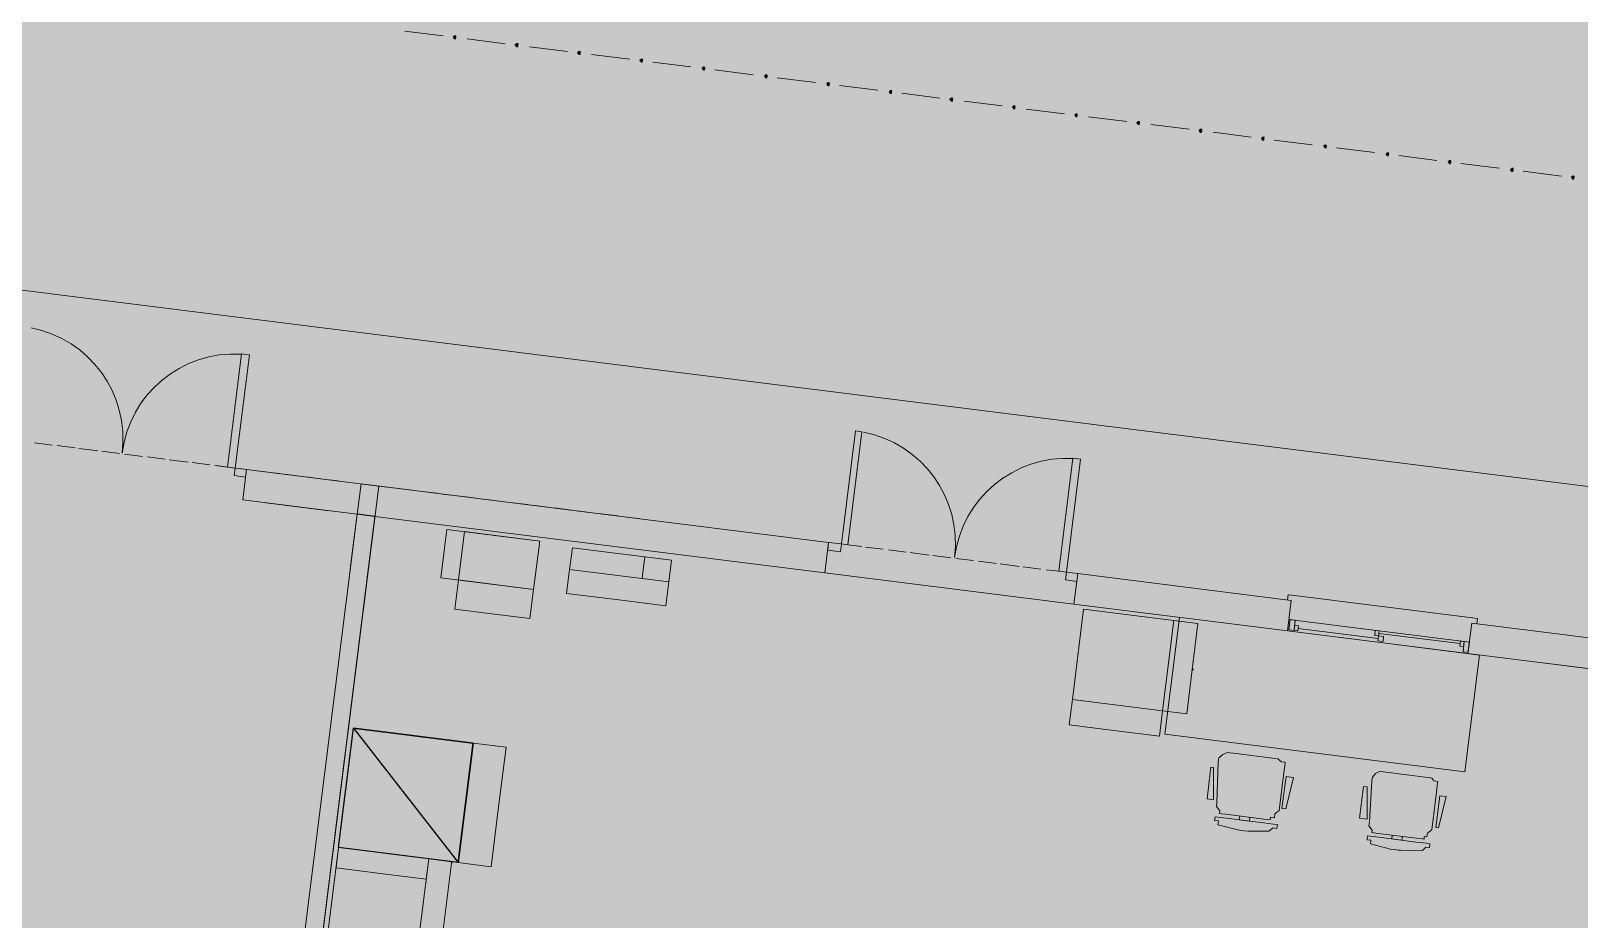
# Model space of a CAD drawing. Header units: metres. Extents: x -4 to 509425, y 7549 to 4732445.
# Drawn here: x 475981.76 to 475991.99, y 4719712.29 to 4719718.17 of the extents above; entities that cross this region are included whole.
import ezdxf

# ---------------------------------------------------------------- set-up
doc = ezdxf.new("R2010")
doc.units = ezdxf.units.M
doc.header["$LTSCALE"] = 0.01
doc.header["$MEASUREMENT"] = 0
doc.layers.get('0').update_dxf_attribs({"lineweight": 0})
doc.layers.add('_SUBESTACIÓN', color=1, linetype='Continuous')
doc.layers.add('SUBESTACION LA VID', color=253, linetype='Continuous')

# ---------------------------------------------------------------- blocks, each defined once
blk = doc.blocks.new('A$Cfff6051d')
at = {"layer": 'SUBESTACION LA VID', "transparency": 33554687}
h = blk.add_hatch(color=256, dxfattribs=at)
h.dxf.hatch_style = 2
h.paths.add_polyline_path([(475984.564, 4719718.122), (475984.565, 4719718.131), (475984.556, 4719718.132), (475984.547, 4719718.124), (475984.554, 4719718.115), (475984.563, 4719718.114)])
h = blk.add_hatch(color=256, dxfattribs=at)
h.dxf.hatch_style = 2
h.paths.add_polyline_path([(475984.975, 4719718.071), (475984.976, 4719718.079), (475984.968, 4719718.08), (475984.958, 4719718.073), (475984.966, 4719718.063), (475984.974, 4719718.062)])
h = blk.add_hatch(color=256, dxfattribs=at)
h.dxf.hatch_style = 2
h.paths.add_polyline_path([(475985.387, 4719718.019), (475985.388, 4719718.028), (475985.38, 4719718.029), (475985.37, 4719718.021), (475985.377, 4719718.012), (475985.386, 4719718.011)])
h = blk.add_hatch(color=256, dxfattribs=at)
h.dxf.hatch_style = 2
h.paths.add_polyline_path([(475985.799, 4719717.968), (475985.8, 4719717.976), (475985.791, 4719717.977), (475985.782, 4719717.97), (475985.789, 4719717.96), (475985.797, 4719717.959)])
h = blk.add_hatch(color=256, dxfattribs=at)
h.dxf.hatch_style = 2
h.paths.add_polyline_path([(475986.21, 4719717.916), (475986.211, 4719717.924), (475986.203, 4719717.925), (475986.193, 4719717.918), (475986.201, 4719717.909), (475986.209, 4719717.908)])
h = blk.add_hatch(color=256, dxfattribs=at)
h.dxf.hatch_style = 2
h.paths.add_polyline_path([(475986.622, 4719717.864), (475986.623, 4719717.873), (475986.614, 4719717.874), (475986.605, 4719717.866), (475986.612, 4719717.857), (475986.621, 4719717.856)])
h = blk.add_hatch(color=256, dxfattribs=at)
h.dxf.hatch_style = 2
h.paths.add_polyline_path([(475987.033, 4719717.813), (475987.034, 4719717.821), (475987.026, 4719717.822), (475987.017, 4719717.815), (475987.024, 4719717.805), (475987.032, 4719717.804)])
h = blk.add_hatch(color=256, dxfattribs=at)
h.dxf.hatch_style = 2
h.paths.add_polyline_path([(475987.445, 4719717.761), (475987.446, 4719717.77), (475987.438, 4719717.771), (475987.428, 4719717.763), (475987.436, 4719717.754), (475987.444, 4719717.753)])
h = blk.add_hatch(color=256, dxfattribs=at)
h.dxf.hatch_style = 2
h.paths.add_polyline_path([(475987.848, 4719717.711), (475987.849, 4719717.719), (475987.841, 4719717.72), (475987.831, 4719717.713), (475987.839, 4719717.703), (475987.847, 4719717.702)])
h = blk.add_hatch(color=256, dxfattribs=at)
h.dxf.hatch_style = 2
h.paths.add_polyline_path([(475988.26, 4719717.659), (475988.261, 4719717.667), (475988.252, 4719717.668), (475988.243, 4719717.661), (475988.25, 4719717.652), (475988.259, 4719717.651)])
h = blk.add_hatch(color=256, dxfattribs=at)
h.dxf.hatch_style = 2
h.paths.add_polyline_path([(475988.671, 4719717.607), (475988.672, 4719717.616), (475988.664, 4719717.617), (475988.655, 4719717.609), (475988.662, 4719717.6), (475988.67, 4719717.599)])
h = blk.add_hatch(color=256, dxfattribs=at)
h.dxf.hatch_style = 2
h.paths.add_polyline_path([(475989.083, 4719717.556), (475989.084, 4719717.564), (475989.076, 4719717.565), (475989.066, 4719717.558), (475989.074, 4719717.548), (475989.082, 4719717.547)])
h = blk.add_hatch(color=256, dxfattribs=at)
h.dxf.hatch_style = 2
h.paths.add_polyline_path([(475989.495, 4719717.504), (475989.496, 4719717.513), (475989.487, 4719717.514), (475989.478, 4719717.506), (475989.485, 4719717.497), (475989.494, 4719717.496)])
h = blk.add_hatch(color=256, dxfattribs=at)
h.dxf.hatch_style = 2
h.paths.add_polyline_path([(475989.906, 4719717.453), (475989.907, 4719717.461), (475989.899, 4719717.462), (475989.889, 4719717.455), (475989.897, 4719717.445), (475989.905, 4719717.444)])
h = blk.add_hatch(color=256, dxfattribs=at)
h.dxf.hatch_style = 2
h.paths.add_polyline_path([(475990.318, 4719717.401), (475990.319, 4719717.409), (475990.311, 4719717.41), (475990.301, 4719717.403), (475990.308, 4719717.394), (475990.317, 4719717.393)])
h = blk.add_hatch(color=256, dxfattribs=at)
h.dxf.hatch_style = 2
h.paths.add_polyline_path([(475990.73, 4719717.349), (475990.731, 4719717.358), (475990.722, 4719717.359), (475990.713, 4719717.351), (475990.72, 4719717.342), (475990.728, 4719717.341)])
h = blk.add_hatch(color=256, dxfattribs=at)
h.dxf.hatch_style = 2
h.paths.add_polyline_path([(475991.141, 4719717.298), (475991.142, 4719717.306), (475991.134, 4719717.307), (475991.124, 4719717.3), (475991.132, 4719717.29), (475991.14, 4719717.289)])
h = blk.add_hatch(color=256, dxfattribs=at)
h.dxf.hatch_style = 2
h.paths.add_polyline_path([(475991.553, 4719717.246), (475991.554, 4719717.255), (475991.545, 4719717.256), (475991.536, 4719717.248), (475991.543, 4719717.239), (475991.552, 4719717.238)])
h = blk.add_hatch(color=256, dxfattribs=at)
h.dxf.hatch_style = 2
h.paths.add_polyline_path([(475991.956, 4719717.196), (475991.957, 4719717.204), (475991.949, 4719717.205), (475991.939, 4719717.198), (475991.946, 4719717.188), (475991.955, 4719717.187)])
at = {"layer": 'SUBESTACION LA VID', "lineweight": 15}
for p, q in [((475984.48, 4719718.133), (475984.228, 4719718.164)), ((475984.891, 4719718.081), (475984.639, 4719718.113)), ((475985.303, 4719718.03), (475985.051, 4719718.061)), ((475985.715, 4719717.978), (475985.462, 4719718.01)), ((475986.118, 4719717.928), (475985.866, 4719717.959)), ((475986.529, 4719717.876), (475986.277, 4719717.908)), ((475986.941, 4719717.824), (475986.689, 4719717.856)), ((475987.353, 4719717.773), (475987.101, 4719717.804)), ((475987.764, 4719717.721), (475987.512, 4719717.753)), ((475988.176, 4719717.67), (475987.924, 4719717.701)), ((475988.587, 4719717.618), (475988.335, 4719717.649)), ((475988.999, 4719717.566), (475988.747, 4719717.598)), ((476069.786, 4719705.407), (475972.915, 4719717.552)), ((475989.411, 4719717.515), (475989.159, 4719717.546)), ((475989.822, 4719717.463), (475989.57, 4719717.495)), ((475990.225, 4719717.413), (475989.973, 4719717.444)), ((475990.637, 4719717.361), (475990.385, 4719717.393)), ((475991.049, 4719717.309), (475990.797, 4719717.341)), ((475991.46, 4719717.258), (475991.208, 4719717.289)), ((475991.872, 4719717.206), (475991.62, 4719717.238)), ((475983.308, 4719715.046), (475983.728, 4719714.993)), ((475983.908, 4719714.937), (475983.867, 4719714.609)), ((475984.026, 4719714.922), (475983.87, 4719713.679)), ((475985.317, 4719714.606), (475985.297, 4719714.447)), ((475985.991, 4719714.667), (475985.814, 4719714.689)), ((475985.079, 4719714.474), (475984.466, 4719714.551)), ((475984.583, 4719714.536), (475984.559, 4719714.343)), ((475987.004, 4719714.583), (475988.65, 4719714.376)), ((475992.262, 4719713.923), (475991.767, 4719713.986)), ((475988.64, 4719713.746), (475988.618, 4719713.578)), ((475989.236, 4719713.671), (475989.396, 4719713.651)), ((475983.79, 4719712.767), (475983.773, 4719712.633)), ((475984.386, 4719712.692), (475984.538, 4719712.673)), ((475984.58, 4719712.668), (475984.798, 4719712.641))]:
    blk.add_line(p, q, dxfattribs=at)
at = {"layer": 'SUBESTACION LA VID', "lineweight": 9}
for p, q in [((475981.779, 4719715.442), (475981.896, 4719715.428)), ((475981.93, 4719715.424), (475982.048, 4719715.409)), ((475982.073, 4719715.406), (475982.199, 4719715.39)), ((475982.224, 4719715.387), (475982.342, 4719715.372)), ((475982.375, 4719715.368), (475982.493, 4719715.353)), ((475982.527, 4719715.349), (475982.644, 4719715.334)), ((475982.669, 4719715.331), (475982.795, 4719715.315)), ((475982.821, 4719715.312), (475982.938, 4719715.297)), ((475982.972, 4719715.293), (475983.056, 4719715.282)), ((475983.106, 4719715.276), (475982.98, 4719715.292)), ((475983.249, 4719715.258), (475983.131, 4719715.273)), ((475983.4, 4719715.239), (475983.283, 4719715.254)), ((475983.551, 4719715.22), (475983.434, 4719715.235)), ((475983.703, 4719715.201), (475983.577, 4719715.217)), ((475983.787, 4719715.191), (475983.728, 4719715.198)), ((475984.148, 4719715.146), (475984.039, 4719715.159)), ((475984.291, 4719715.128), (475984.173, 4719715.142)), ((475984.442, 4719715.109), (475984.324, 4719715.123)), ((475984.593, 4719715.09), (475984.475, 4719715.104)), ((475984.744, 4719715.071), (475984.618, 4719715.087)), ((475984.887, 4719715.053), (475984.769, 4719715.068)), ((475985.038, 4719715.034), (475984.921, 4719715.049)), ((475985.189, 4719715.015), (475985.072, 4719715.03)), ((475985.332, 4719714.997), (475985.215, 4719715.012)), ((475985.483, 4719714.978), (475985.366, 4719714.993)), ((475985.635, 4719714.959), (475985.509, 4719714.975)), ((475985.769, 4719714.942), (475985.66, 4719714.956)), ((475987.248, 4719714.757), (475987.155, 4719714.768)), ((475987.39, 4719714.739), (475987.273, 4719714.754)), ((475987.542, 4719714.72), (475987.424, 4719714.735)), ((475987.693, 4719714.701), (475987.567, 4719714.717)), ((475987.836, 4719714.683), (475987.718, 4719714.698)), ((475987.987, 4719714.664), (475987.869, 4719714.679)), ((475988.138, 4719714.645), (475988.02, 4719714.66)), ((475988.289, 4719714.626), (475988.163, 4719714.642)), ((475988.432, 4719714.608), (475988.314, 4719714.623)), ((475988.55, 4719714.594), (475988.466, 4719714.604)), ((475990.661, 4719714.15), (475990.132, 4719714.216)), ((475990.665, 4719714.183), (475991.203, 4719714.116))]:
    blk.add_line(p, q, dxfattribs=at)
at = {"layer": 'SUBESTACION LA VID', "lineweight": 25}
blk.add_line((475984.03, 4719714.955), (475983.913, 4719714.97), dxfattribs=at)
at = {"layer": 'SUBESTACION LA VID', "lineweight": 0}
blk.add_line((475983.889, 4719713.557), (475984.679, 4719713.458), dxfattribs=at)
at = {"layer": 'SUBESTACION LA VID'}
for points in [[(475984.564, 4719718.122), (475984.565, 4719718.131), (475984.556, 4719718.132), (475984.547, 4719718.124), (475984.554, 4719718.115), (475984.563, 4719718.114)], [(475984.975, 4719718.071), (475984.976, 4719718.079), (475984.968, 4719718.08), (475984.958, 4719718.073), (475984.966, 4719718.063), (475984.974, 4719718.062)], [(475985.387, 4719718.019), (475985.388, 4719718.028), (475985.38, 4719718.029), (475985.37, 4719718.021), (475985.377, 4719718.012), (475985.386, 4719718.011)], [(475985.799, 4719717.968), (475985.8, 4719717.976), (475985.791, 4719717.977), (475985.782, 4719717.97), (475985.789, 4719717.96), (475985.797, 4719717.959)], [(475986.21, 4719717.916), (475986.211, 4719717.924), (475986.203, 4719717.925), (475986.193, 4719717.918), (475986.201, 4719717.909), (475986.209, 4719717.908)], [(475986.622, 4719717.864), (475986.623, 4719717.873), (475986.614, 4719717.874), (475986.605, 4719717.866), (475986.612, 4719717.857), (475986.621, 4719717.856)], [(475987.033, 4719717.813), (475987.034, 4719717.821), (475987.026, 4719717.822), (475987.017, 4719717.815), (475987.024, 4719717.805), (475987.032, 4719717.804)], [(475987.445, 4719717.761), (475987.446, 4719717.77), (475987.438, 4719717.771), (475987.428, 4719717.763), (475987.436, 4719717.754), (475987.444, 4719717.753)], [(475987.848, 4719717.711), (475987.849, 4719717.719), (475987.841, 4719717.72), (475987.831, 4719717.713), (475987.839, 4719717.703), (475987.847, 4719717.702)], [(475988.26, 4719717.659), (475988.261, 4719717.667), (475988.252, 4719717.668), (475988.243, 4719717.661), (475988.25, 4719717.652), (475988.259, 4719717.651)], [(475988.671, 4719717.607), (475988.672, 4719717.616), (475988.664, 4719717.617), (475988.655, 4719717.609), (475988.662, 4719717.6), (475988.67, 4719717.599)], [(475989.083, 4719717.556), (475989.084, 4719717.564), (475989.076, 4719717.565), (475989.066, 4719717.558), (475989.074, 4719717.548), (475989.082, 4719717.547)], [(475989.495, 4719717.504), (475989.496, 4719717.513), (475989.487, 4719717.514), (475989.478, 4719717.506), (475989.485, 4719717.497), (475989.494, 4719717.496)], [(475989.906, 4719717.453), (475989.907, 4719717.461), (475989.899, 4719717.462), (475989.889, 4719717.455), (475989.897, 4719717.445), (475989.905, 4719717.444)], [(475990.318, 4719717.401), (475990.319, 4719717.409), (475990.311, 4719717.41), (475990.301, 4719717.403), (475990.308, 4719717.394), (475990.317, 4719717.393)], [(475990.73, 4719717.349), (475990.731, 4719717.358), (475990.722, 4719717.359), (475990.713, 4719717.351), (475990.72, 4719717.342), (475990.728, 4719717.341)], [(475991.141, 4719717.298), (475991.142, 4719717.306), (475991.134, 4719717.307), (475991.124, 4719717.3), (475991.132, 4719717.29), (475991.14, 4719717.289)], [(475991.553, 4719717.246), (475991.554, 4719717.255), (475991.545, 4719717.256), (475991.536, 4719717.248), (475991.543, 4719717.239), (475991.552, 4719717.238)], [(475991.956, 4719717.196), (475991.957, 4719717.204), (475991.949, 4719717.205), (475991.939, 4719717.198), (475991.946, 4719717.188), (475991.955, 4719717.187)]]:
    blk.add_lwpolyline(points, close=True, dxfattribs=at)
at = {"layer": 'SUBESTACION LA VID', "lineweight": 0}
for points in [[(475984.564, 4719718.122), (475984.565, 4719718.131), (475984.556, 4719718.132), (475984.547, 4719718.124), (475984.554, 4719718.115), (475984.563, 4719718.114)], [(475984.975, 4719718.071), (475984.976, 4719718.079), (475984.968, 4719718.08), (475984.958, 4719718.073), (475984.966, 4719718.063), (475984.974, 4719718.062)], [(475985.387, 4719718.019), (475985.388, 4719718.028), (475985.38, 4719718.029), (475985.37, 4719718.021), (475985.377, 4719718.012), (475985.386, 4719718.011)], [(475985.799, 4719717.968), (475985.8, 4719717.976), (475985.791, 4719717.977), (475985.782, 4719717.97), (475985.789, 4719717.96), (475985.797, 4719717.959)], [(475986.21, 4719717.916), (475986.211, 4719717.924), (475986.203, 4719717.925), (475986.193, 4719717.918), (475986.201, 4719717.909), (475986.209, 4719717.908)], [(475986.622, 4719717.864), (475986.623, 4719717.873), (475986.614, 4719717.874), (475986.605, 4719717.866), (475986.612, 4719717.857), (475986.621, 4719717.856)], [(475987.033, 4719717.813), (475987.034, 4719717.821), (475987.026, 4719717.822), (475987.017, 4719717.815), (475987.024, 4719717.805), (475987.032, 4719717.804)], [(475987.445, 4719717.761), (475987.446, 4719717.77), (475987.438, 4719717.771), (475987.428, 4719717.763), (475987.436, 4719717.754), (475987.444, 4719717.753)], [(475987.848, 4719717.711), (475987.849, 4719717.719), (475987.841, 4719717.72), (475987.831, 4719717.713), (475987.839, 4719717.703), (475987.847, 4719717.702)], [(475988.26, 4719717.659), (475988.261, 4719717.667), (475988.252, 4719717.668), (475988.243, 4719717.661), (475988.25, 4719717.652), (475988.259, 4719717.651)], [(475988.671, 4719717.607), (475988.672, 4719717.616), (475988.664, 4719717.617), (475988.655, 4719717.609), (475988.662, 4719717.6), (475988.67, 4719717.599)], [(475989.083, 4719717.556), (475989.084, 4719717.564), (475989.076, 4719717.565), (475989.066, 4719717.558), (475989.074, 4719717.548), (475989.082, 4719717.547)], [(475989.495, 4719717.504), (475989.496, 4719717.513), (475989.487, 4719717.514), (475989.478, 4719717.506), (475989.485, 4719717.497), (475989.494, 4719717.496)], [(475989.906, 4719717.453), (475989.907, 4719717.461), (475989.899, 4719717.462), (475989.889, 4719717.455), (475989.897, 4719717.445), (475989.905, 4719717.444)], [(475990.318, 4719717.401), (475990.319, 4719717.409), (475990.311, 4719717.41), (475990.301, 4719717.403), (475990.308, 4719717.394), (475990.317, 4719717.393)], [(475990.73, 4719717.349), (475990.731, 4719717.358), (475990.722, 4719717.359), (475990.713, 4719717.351), (475990.72, 4719717.342), (475990.728, 4719717.341)], [(475991.141, 4719717.298), (475991.142, 4719717.306), (475991.134, 4719717.307), (475991.124, 4719717.3), (475991.132, 4719717.29), (475991.14, 4719717.289)], [(475991.553, 4719717.246), (475991.554, 4719717.255), (475991.545, 4719717.256), (475991.536, 4719717.248), (475991.543, 4719717.239), (475991.552, 4719717.238)], [(475991.956, 4719717.196), (475991.957, 4719717.204), (475991.949, 4719717.205), (475991.939, 4719717.198), (475991.946, 4719717.188), (475991.955, 4719717.187)]]:
    blk.add_lwpolyline(points, close=True, dxfattribs=at)
at = {"layer": 'SUBESTACION LA VID', "lineweight": 9}
for points in [[(475983.106, 4719715.276), (475983.056, 4719715.282), (475983.149, 4719716.03), (475983.2, 4719716.024), (475983.106, 4719715.276)], [(475987.113, 4719714.774), (475987.155, 4719714.768), (475987.249, 4719715.516), (475987.207, 4719715.521), (475987.113, 4719714.774)], [(475988.6, 4719714.587), (475988.694, 4719715.335), (475988.643, 4719715.341), (475988.55, 4719714.594), (475988.6, 4719714.587), (475988.676, 4719714.578), (475988.669, 4719714.527), (475988.594, 4719714.537), (475988.6, 4719714.587)], [(475983.182, 4719715.267), (475983.106, 4719715.276), (475983.1, 4719715.226), (475983.175, 4719715.216), (475983.182, 4719715.267)], [(475985.079, 4719714.474), (475984.583, 4719714.536), (475984.623, 4719714.856), (475985.119, 4719714.793), (475985.079, 4719714.474)], [(475985.973, 4719714.524), (475985.317, 4719714.606), (475985.335, 4719714.749), (475985.991, 4719714.667), (475985.973, 4719714.524)], [(475987.029, 4719714.784), (475987.113, 4719714.774), (475987.107, 4719714.723), (475987.023, 4719714.734), (475987.029, 4719714.784)], [(475991.313, 4719714.247), (475991.317, 4719714.281), (475991.284, 4719714.285), (475990.091, 4719714.435), (475990.066, 4719714.438), (475990.062, 4719714.404)], [(475989.311, 4719714.268), (475988.714, 4719714.343), (475988.64, 4719713.746), (475989.236, 4719713.671), (475989.311, 4719714.268)], [(475989.348, 4719714.289), (475989.251, 4719713.516), (475991.233, 4719713.267), (475991.33, 4719714.04), (475990.398, 4719714.157)], [(475991.254, 4719714.05), (475991.264, 4719714.125), (475990.071, 4719714.275), (475990.062, 4719714.199), (475991.254, 4719714.05)], [(475990.113, 4719714.27), (475990.105, 4719714.202), (475990.071, 4719714.207), (475990.079, 4719714.274), (475990.113, 4719714.27)], [(475990.134, 4719714.233), (475990.13, 4719714.199), (475990.105, 4719714.202), (475990.109, 4719714.236), (475990.134, 4719714.233)], [(475990.667, 4719714.2), (475990.663, 4719714.167), (475990.638, 4719714.17), (475990.642, 4719714.203), (475990.667, 4719714.2)], [(475990.697, 4719714.162), (475990.693, 4719714.129), (475990.659, 4719714.133), (475990.663, 4719714.167), (475990.697, 4719714.162)], [(475991.23, 4719714.13), (475991.226, 4719714.096), (475991.201, 4719714.099), (475991.205, 4719714.133), (475991.23, 4719714.13)], [(475991.23, 4719714.13), (475991.222, 4719714.062), (475991.255, 4719714.058), (475991.264, 4719714.125), (475991.23, 4719714.13)], [(475983.889, 4719713.557), (475984.679, 4719713.458), (475984.58, 4719712.668), (475983.79, 4719712.767), (475983.889, 4719713.557)], [(475990.04, 4719713.281), (475990.043, 4719713.306), (475990.047, 4719713.331), (475990.021, 4719713.334), (475989.998, 4719713.354), (475989.981, 4719713.356), (475989.704, 4719713.391), (475989.679, 4719713.394), (475989.662, 4719713.396), (475989.635, 4719713.383), (475989.607, 4719713.36), (475989.603, 4719713.335), (475989.595, 4719713.063), (475989.592, 4719713.038), (475989.614, 4719713.01), (475989.612, 4719712.993), (475989.628, 4719712.991), (475989.654, 4719712.988), (475989.906, 4719712.956), (475989.931, 4719712.953), (475989.948, 4719712.951), (475989.95, 4719712.968), (475989.975, 4719712.964), (475989.978, 4719712.99), (475990.007, 4719713.012), (475990.04, 4719713.281)], [(475989.53, 4719713.089), (475989.572, 4719713.083), (475989.573, 4719713.296), (475989.556, 4719713.299), (475989.53, 4719713.089)], [(475991.048, 4719713.154), (475991.051, 4719713.179), (475991.055, 4719713.205), (475991.029, 4719713.208), (475991.015, 4719713.227), (475990.989, 4719713.23), (475990.712, 4719713.265), (475990.695, 4719713.267), (475990.67, 4719713.27), (475990.643, 4719713.256), (475990.623, 4719713.233), (475990.62, 4719713.208), (475990.603, 4719712.937), (475990.6, 4719712.912), (475990.622, 4719712.883), (475990.62, 4719712.867), (475990.645, 4719712.863), (475990.662, 4719712.861), (475990.914, 4719712.83), (475990.939, 4719712.827), (475990.964, 4719712.823), (475990.966, 4719712.84), (475990.983, 4719712.838), (475990.986, 4719712.863), (475991.015, 4719712.885), (475991.048, 4719713.154)], [(475990.051, 4719713.023), (475990.025, 4719713.026), (475990.052, 4719713.236), (475990.102, 4719713.23), (475990.051, 4719713.023)], [(475990.538, 4719712.962), (475990.588, 4719712.956), (475990.589, 4719713.169), (475990.564, 4719713.172), (475990.538, 4719712.962)], [(475991.059, 4719712.897), (475991.042, 4719712.899), (475991.068, 4719713.109), (475991.11, 4719713.104), (475991.059, 4719712.897)], [(475989.583, 4719712.971), (475989.676, 4719712.959), (475989.903, 4719712.931), (475989.97, 4719712.922), (475989.995, 4719712.919), (475989.992, 4719712.894), (475989.967, 4719712.897), (475989.938, 4719712.875), (475989.802, 4719712.875), (475989.776, 4719712.878), (475989.76, 4719712.881), (475989.734, 4719712.884), (475989.602, 4719712.917), (475989.605, 4719712.943), (475989.58, 4719712.946), (475989.583, 4719712.971)], [(475989.813, 4719712.968), (475989.81, 4719712.942), (475989.743, 4719712.951), (475989.746, 4719712.976)], [(475983.615, 4719711.373), (475984.211, 4719711.298), (475984.386, 4719712.692), (475983.79, 4719712.767), (475983.615, 4719711.373)], [(475990.591, 4719712.845), (475990.684, 4719712.833), (475990.911, 4719712.804), (475990.978, 4719712.796), (475991.003, 4719712.793), (475991, 4719712.768), (475990.975, 4719712.771), (475990.955, 4719712.748), (475990.81, 4719712.749), (475990.793, 4719712.751), (475990.768, 4719712.754), (475990.743, 4719712.757), (475990.61, 4719712.791), (475990.613, 4719712.816), (475990.588, 4719712.819), (475990.591, 4719712.845)], [(475990.821, 4719712.841), (475990.818, 4719712.816), (475990.751, 4719712.825), (475990.754, 4719712.85)]]:
    blk.add_lwpolyline(points, dxfattribs=at)
at = {"layer": 'SUBESTACION LA VID', "lineweight": 15}
for points in [[(475976.135, 4719712.14), (475976.138, 4719712.165), (475976.339, 4719712.14), (475976.022, 4719709.611), (475983.129, 4719708.72), (475983.913, 4719714.97), (475983.156, 4719715.065), (475983.182, 4719715.267), (475984.055, 4719715.157), (475983.222, 4719708.512)], [(475983.105, 4719708.527), (475983.129, 4719708.72), (475983.913, 4719714.97), (475983.938, 4719715.172), (475987.029, 4719714.784), (475987.004, 4719714.583), (475984.03, 4719714.955), (475983.247, 4719708.706), (475986.254, 4719708.329), (475986.23, 4719708.135), (475983.105, 4719708.527)], [(475985.119, 4719714.793), (475984.506, 4719714.87), (475984.486, 4719714.711), (475984.466, 4719714.551)], [(475984.486, 4719714.711), (475984.486, 4719714.711)], [(475984.486, 4719714.711), (475984.486, 4719714.711)], [(475984.486, 4719714.711), (475984.486, 4719714.711)], [(475984.486, 4719714.711), (475984.486, 4719714.711)], [(475984.486, 4719714.711), (475984.486, 4719714.711)], [(475984.486, 4719714.711), (475984.486, 4719714.711)], [(475984.486, 4719714.711), (475984.486, 4719714.711)], [(475984.486, 4719714.711), (475984.486, 4719714.711)], [(475985.973, 4719714.524), (475985.796, 4719714.546), (475985.806, 4719714.622), (475985.814, 4719714.689)], [(475985.806, 4719714.622), (475985.806, 4719714.622)], [(475985.806, 4719714.622), (475985.806, 4719714.622)], [(475985.806, 4719714.622), (475985.806, 4719714.622)], [(475985.806, 4719714.622), (475985.806, 4719714.622)], [(475985.806, 4719714.622), (475985.806, 4719714.622)], [(475985.806, 4719714.622), (475985.806, 4719714.622)], [(475985.806, 4719714.622), (475985.806, 4719714.622)], [(475985.806, 4719714.622), (475985.806, 4719714.622)], [(475985.973, 4719714.524), (475985.953, 4719714.365), (475985.625, 4719714.406), (475985.297, 4719714.447)], [(475990.087, 4719714.401), (475988.676, 4719714.578), (475988.65, 4719714.376), (475990.062, 4719714.199), (475990.087, 4719714.401)], [(475985.079, 4719714.474), (475985.055, 4719714.281), (475984.803, 4719714.313), (475984.559, 4719714.343)], [(475985.625, 4719714.406), (475985.625, 4719714.406)], [(475985.625, 4719714.406), (475985.625, 4719714.406)], [(475985.625, 4719714.406), (475985.625, 4719714.406)], [(475985.625, 4719714.406), (475985.625, 4719714.406)], [(475985.625, 4719714.406), (475985.625, 4719714.406)], [(475985.625, 4719714.406), (475985.625, 4719714.406)], [(475985.625, 4719714.406), (475985.625, 4719714.406)], [(475985.625, 4719714.406), (475985.625, 4719714.406)], [(475984.803, 4719714.313), (475984.803, 4719714.313)], [(475984.803, 4719714.313), (475984.803, 4719714.313)], [(475984.803, 4719714.313), (475984.803, 4719714.313)], [(475984.803, 4719714.313), (475984.803, 4719714.313)], [(475984.803, 4719714.313), (475984.803, 4719714.313)], [(475984.803, 4719714.313), (475984.803, 4719714.313)], [(475984.803, 4719714.313), (475984.803, 4719714.313)], [(475984.803, 4719714.313), (475984.803, 4719714.313)], [(475989.311, 4719714.268), (475989.47, 4719714.248), (475989.432, 4719713.945), (475989.396, 4719713.651)], [(475995.068, 4719713.572), (475994.925, 4719713.59), (475995.068, 4719713.572), (475994.845, 4719711.791), (475992.468, 4719712.089), (475992.691, 4719713.87), (475993.875, 4719713.721), (475993.901, 4719713.923), (475991.28, 4719714.251), (475991.254, 4719714.05), (475992.573, 4719713.884), (475992.323, 4719711.885), (475992.44, 4719711.87), (475992.453, 4719711.971), (475994.83, 4719711.673), (475994.571, 4719709.607), (475993.025, 4719709.8), (475993.006, 4719709.649), (475994.552, 4719709.455)], [(475989.432, 4719713.945), (475989.432, 4719713.945)], [(475989.432, 4719713.945), (475989.432, 4719713.945)], [(475989.432, 4719713.945), (475989.432, 4719713.945)], [(475989.432, 4719713.945), (475989.432, 4719713.945)], [(475989.432, 4719713.945), (475989.432, 4719713.945)], [(475989.432, 4719713.945), (475989.432, 4719713.945)], [(475989.432, 4719713.945), (475989.432, 4719713.945)], [(475989.236, 4719713.671), (475989.215, 4719713.503), (475988.913, 4719713.541), (475988.618, 4719713.578)], [(475988.913, 4719713.541), (475988.913, 4719713.541)], [(475988.913, 4719713.541), (475988.913, 4719713.541)], [(475988.913, 4719713.541), (475988.913, 4719713.541)], [(475988.913, 4719713.541), (475988.913, 4719713.541)], [(475988.913, 4719713.541), (475988.913, 4719713.541)], [(475988.913, 4719713.541), (475988.913, 4719713.541)], [(475988.913, 4719713.541), (475988.913, 4719713.541)], [(475988.913, 4719713.541), (475988.913, 4719713.541)], [(475984.679, 4719713.458), (475984.897, 4719713.43), (475984.847, 4719713.036), (475984.798, 4719712.641)], [(475984.847, 4719713.036), (475984.847, 4719713.036)], [(475984.847, 4719713.036), (475984.847, 4719713.036)], [(475984.847, 4719713.036), (475984.847, 4719713.036)], [(475984.847, 4719713.036), (475984.847, 4719713.036)], [(475984.847, 4719713.036), (475984.847, 4719713.036)], [(475984.847, 4719713.036), (475984.847, 4719713.036)], [(475984.847, 4719713.036), (475984.847, 4719713.036)], [(475984.847, 4719713.036), (475984.847, 4719713.036)], [(475984.386, 4719712.692), (475984.369, 4719712.558), (475984.067, 4719712.596), (475983.773, 4719712.633)], [(475984.363, 4719711.279), (475984.45, 4719711.976), (475984.536, 4719712.665)], [(475984.067, 4719712.596), (475984.067, 4719712.596)], [(475984.067, 4719712.596), (475984.067, 4719712.596)], [(475984.067, 4719712.596), (475984.067, 4719712.596)], [(475984.067, 4719712.596), (475984.067, 4719712.596)], [(475984.067, 4719712.596), (475984.067, 4719712.596)], [(475984.067, 4719712.596), (475984.067, 4719712.596)], [(475984.067, 4719712.596), (475984.067, 4719712.596)], [(475984.067, 4719712.596), (475984.067, 4719712.596)]]:
    blk.add_lwpolyline(points, dxfattribs=at)
at = {"layer": 'SUBESTACION LA VID'}
for points in [[(475984.506, 4719714.87), (475984.506, 4719714.87)], [(475984.486, 4719714.711), (475984.486, 4719714.711)], [(475984.486, 4719714.711), (475984.486, 4719714.711)], [(475984.486, 4719714.711), (475984.486, 4719714.711)], [(475984.486, 4719714.711), (475984.486, 4719714.711)], [(475984.486, 4719714.711), (475984.486, 4719714.711)], [(475984.486, 4719714.711), (475984.486, 4719714.711)], [(475984.486, 4719714.711), (475984.486, 4719714.711)], [(475984.486, 4719714.711), (475984.486, 4719714.711)], [(475985.806, 4719714.622), (475985.806, 4719714.622)], [(475985.806, 4719714.622), (475985.806, 4719714.622)], [(475985.806, 4719714.622), (475985.806, 4719714.622)], [(475985.806, 4719714.622), (475985.806, 4719714.622)], [(475985.806, 4719714.622), (475985.806, 4719714.622)], [(475985.806, 4719714.622), (475985.806, 4719714.622)], [(475985.806, 4719714.622), (475985.806, 4719714.622)], [(475985.806, 4719714.622), (475985.806, 4719714.622)], [(475985.814, 4719714.689), (475985.814, 4719714.689)], [(475984.466, 4719714.551), (475984.466, 4719714.551)], [(475985.796, 4719714.546), (475985.796, 4719714.546)], [(475985.297, 4719714.447), (475985.297, 4719714.447)], [(475985.625, 4719714.406), (475985.625, 4719714.406)], [(475985.625, 4719714.406), (475985.625, 4719714.406)], [(475985.625, 4719714.406), (475985.625, 4719714.406)], [(475985.625, 4719714.406), (475985.625, 4719714.406)], [(475985.625, 4719714.406), (475985.625, 4719714.406)], [(475985.625, 4719714.406), (475985.625, 4719714.406)], [(475985.625, 4719714.406), (475985.625, 4719714.406)], [(475985.625, 4719714.406), (475985.625, 4719714.406)], [(475984.559, 4719714.343), (475984.559, 4719714.343)], [(475984.803, 4719714.313), (475984.803, 4719714.313)], [(475984.803, 4719714.313), (475984.803, 4719714.313)], [(475984.803, 4719714.313), (475984.803, 4719714.313)], [(475984.803, 4719714.313), (475984.803, 4719714.313)], [(475984.803, 4719714.313), (475984.803, 4719714.313)], [(475984.803, 4719714.313), (475984.803, 4719714.313)], [(475984.803, 4719714.313), (475984.803, 4719714.313)], [(475984.803, 4719714.313), (475984.803, 4719714.313)], [(475985.953, 4719714.365), (475985.953, 4719714.365)], [(475985.055, 4719714.281), (475985.055, 4719714.281)], [(475989.47, 4719714.248), (475989.47, 4719714.248)], [(475989.432, 4719713.945), (475989.432, 4719713.945)], [(475989.432, 4719713.945), (475989.432, 4719713.945)], [(475989.432, 4719713.945), (475989.432, 4719713.945)], [(475989.432, 4719713.945), (475989.432, 4719713.945)], [(475989.432, 4719713.945), (475989.432, 4719713.945)], [(475989.432, 4719713.945), (475989.432, 4719713.945)], [(475989.432, 4719713.945), (475989.432, 4719713.945)], [(475988.618, 4719713.578), (475988.618, 4719713.578)], [(475989.396, 4719713.651), (475989.396, 4719713.651)], [(475988.913, 4719713.541), (475988.913, 4719713.541)], [(475988.913, 4719713.541), (475988.913, 4719713.541)], [(475988.913, 4719713.541), (475988.913, 4719713.541)], [(475988.913, 4719713.541), (475988.913, 4719713.541)], [(475988.913, 4719713.541), (475988.913, 4719713.541)], [(475988.913, 4719713.541), (475988.913, 4719713.541)], [(475988.913, 4719713.541), (475988.913, 4719713.541)], [(475988.913, 4719713.541), (475988.913, 4719713.541)], [(475989.215, 4719713.503), (475989.215, 4719713.503)], [(475984.897, 4719713.43), (475984.897, 4719713.43)], [(475984.847, 4719713.036), (475984.847, 4719713.036)], [(475984.847, 4719713.036), (475984.847, 4719713.036)], [(475984.847, 4719713.036), (475984.847, 4719713.036)], [(475984.847, 4719713.036), (475984.847, 4719713.036)], [(475984.847, 4719713.036), (475984.847, 4719713.036)], [(475984.847, 4719713.036), (475984.847, 4719713.036)], [(475984.847, 4719713.036), (475984.847, 4719713.036)], [(475984.847, 4719713.036), (475984.847, 4719713.036)], [(475983.773, 4719712.633), (475983.773, 4719712.633)], [(475984.067, 4719712.596), (475984.067, 4719712.596)], [(475984.067, 4719712.596), (475984.067, 4719712.596)], [(475984.067, 4719712.596), (475984.067, 4719712.596)], [(475984.067, 4719712.596), (475984.067, 4719712.596)], [(475984.067, 4719712.596), (475984.067, 4719712.596)], [(475984.067, 4719712.596), (475984.067, 4719712.596)], [(475984.067, 4719712.596), (475984.067, 4719712.596)], [(475984.067, 4719712.596), (475984.067, 4719712.596)], [(475984.369, 4719712.558), (475984.369, 4719712.558)], [(475984.798, 4719712.641), (475984.798, 4719712.641)]]:
    blk.add_lwpolyline(points, dxfattribs=at)
at = {"layer": 'SUBESTACION LA VID', "lineweight": 0}
for points in [[(475984.506, 4719714.87), (475984.506, 4719714.87)], [(475985.814, 4719714.689), (475985.814, 4719714.689)], [(475984.466, 4719714.551), (475984.466, 4719714.551)], [(475985.796, 4719714.546), (475985.796, 4719714.546)], [(475985.297, 4719714.447), (475985.297, 4719714.447)], [(475984.559, 4719714.343), (475984.559, 4719714.343)], [(475985.953, 4719714.365), (475985.953, 4719714.365)], [(475985.055, 4719714.281), (475985.055, 4719714.281)], [(475989.47, 4719714.248), (475989.47, 4719714.248)], [(475988.618, 4719713.578), (475988.618, 4719713.578)], [(475989.396, 4719713.651), (475989.396, 4719713.651)], [(475989.215, 4719713.503), (475989.215, 4719713.503)], [(475984.897, 4719713.43), (475984.897, 4719713.43)], [(475983.773, 4719712.633), (475983.773, 4719712.633)], [(475984.369, 4719712.558), (475984.369, 4719712.558)], [(475984.798, 4719712.641), (475984.798, 4719712.641)]]:
    blk.add_lwpolyline(points, dxfattribs=at)
at = {"layer": 'SUBESTACION LA VID', "lineweight": 25}
blk.add_lwpolyline([(475983.889, 4719713.557), (475984.679, 4719713.458), (475984.58, 4719712.668), (475983.79, 4719712.767), (475983.889, 4719713.557)], dxfattribs=at)
at = {"layer": 'SUBESTACION LA VID', "lineweight": 9}
for points in [[(475982.359, 4719715.374), (475982.408, 4719715.765), (475982.145, 4719716.128), (475981.758, 4719716.203)], [(475983.146, 4719716.029), (475982.752, 4719716.052), (475982.408, 4719715.765), (475982.359, 4719715.374)], [(475987.861, 4719714.684), (475987.91, 4719715.076), (475987.648, 4719715.438), (475987.26, 4719715.513)], [(475988.648, 4719715.339), (475988.254, 4719715.362), (475987.91, 4719715.076), (475987.861, 4719714.684)]]:
    blk.add_open_spline(points, degree=3, dxfattribs=at)
at = {"layer": 'SUBESTACION LA VID'}
for points, knots in [([(475989.432, 4719713.945), (475989.432, 4719713.945), (475989.441, 4719713.944), (475989.441, 4719713.944), (475989.441, 4719713.944), (475989.432, 4719713.945), (475989.432, 4719713.945)], [0, 0, 0, 0, 1, 1, 1, 2, 2, 2, 2]), ([(475983.79, 4719712.767), (475983.79, 4719712.767), (475984.58, 4719712.668), (475984.58, 4719712.668), (475984.58, 4719712.668), (475983.889, 4719713.557), (475983.889, 4719713.557), (475983.889, 4719713.557), (475983.79, 4719712.767), (475983.79, 4719712.767)], [0, 0, 0, 0, 1, 1, 1, 2, 2, 2, 3, 3, 3, 3]), ([(475984.58, 4719712.668), (475984.58, 4719712.668), (475983.889, 4719713.557), (475983.889, 4719713.557), (475983.889, 4719713.557), (475984.679, 4719713.458), (475984.679, 4719713.458), (475984.679, 4719713.458), (475984.58, 4719712.668), (475984.58, 4719712.668)], [0, 0, 0, 0, 1, 1, 1, 2, 2, 2, 3, 3, 3, 3]), ([(475984.536, 4719712.665), (475984.536, 4719712.665), (475984.538, 4719712.673), (475984.538, 4719712.673), (475984.538, 4719712.673), (475984.536, 4719712.665), (475984.536, 4719712.665)], [0, 0, 0, 0, 1, 1, 1, 2, 2, 2, 2])]:
    blk.add_open_spline(points, degree=3, knots=knots, dxfattribs=at)
at = {"layer": 'SUBESTACION LA VID', "lineweight": 15}
blk.add_open_spline([(475989.432, 4719713.945), (475989.432, 4719713.945), (475989.441, 4719713.944), (475989.441, 4719713.944), (475989.441, 4719713.944), (475989.432, 4719713.945), (475989.432, 4719713.945)], degree=3, knots=[0, 0, 0, 0, 1, 1, 1, 2, 2, 2, 2], dxfattribs=at)
at = {"layer": 'SUBESTACION LA VID', "lineweight": 0}
for points, knots in [([(475983.79, 4719712.767), (475983.79, 4719712.767), (475984.58, 4719712.668), (475984.58, 4719712.668), (475984.58, 4719712.668), (475983.889, 4719713.557), (475983.889, 4719713.557), (475983.889, 4719713.557), (475983.79, 4719712.767), (475983.79, 4719712.767)], [0, 0, 0, 0, 1, 1, 1, 2, 2, 2, 3, 3, 3, 3]), ([(475984.58, 4719712.668), (475984.58, 4719712.668), (475983.889, 4719713.557), (475983.889, 4719713.557), (475983.889, 4719713.557), (475984.679, 4719713.458), (475984.679, 4719713.458), (475984.679, 4719713.458), (475984.58, 4719712.668), (475984.58, 4719712.668)], [0, 0, 0, 0, 1, 1, 1, 2, 2, 2, 3, 3, 3, 3]), ([(475984.536, 4719712.665), (475984.536, 4719712.665), (475984.538, 4719712.673), (475984.538, 4719712.673), (475984.538, 4719712.673), (475984.536, 4719712.665), (475984.536, 4719712.665)], [0, 0, 0, 0, 1, 1, 1, 2, 2, 2, 2])]:
    blk.add_open_spline(points, degree=3, knots=knots, dxfattribs=at)

msp = doc.modelspace()

# ---------------------------------------------------------------- hatches: boundary and pattern name
at = {"layer": '_SUBESTACIÓN', "transparency": 33554559}
h = msp.add_hatch(color=1, dxfattribs=at)
h.dxf.hatch_style = 1
h.paths.add_polyline_path([(475968.64, 4719805.825), (476089.939, 4719790.615), (476078.169, 4719696.74), (475956.869, 4719711.95)])

# ---------------------------------------------------------------- block references
at = {"linetype": 'Continuous'}
msp.add_blockref('A$Cfff6051d', (0, 0), dxfattribs=at)

doc.saveas('drawing.dxf')
